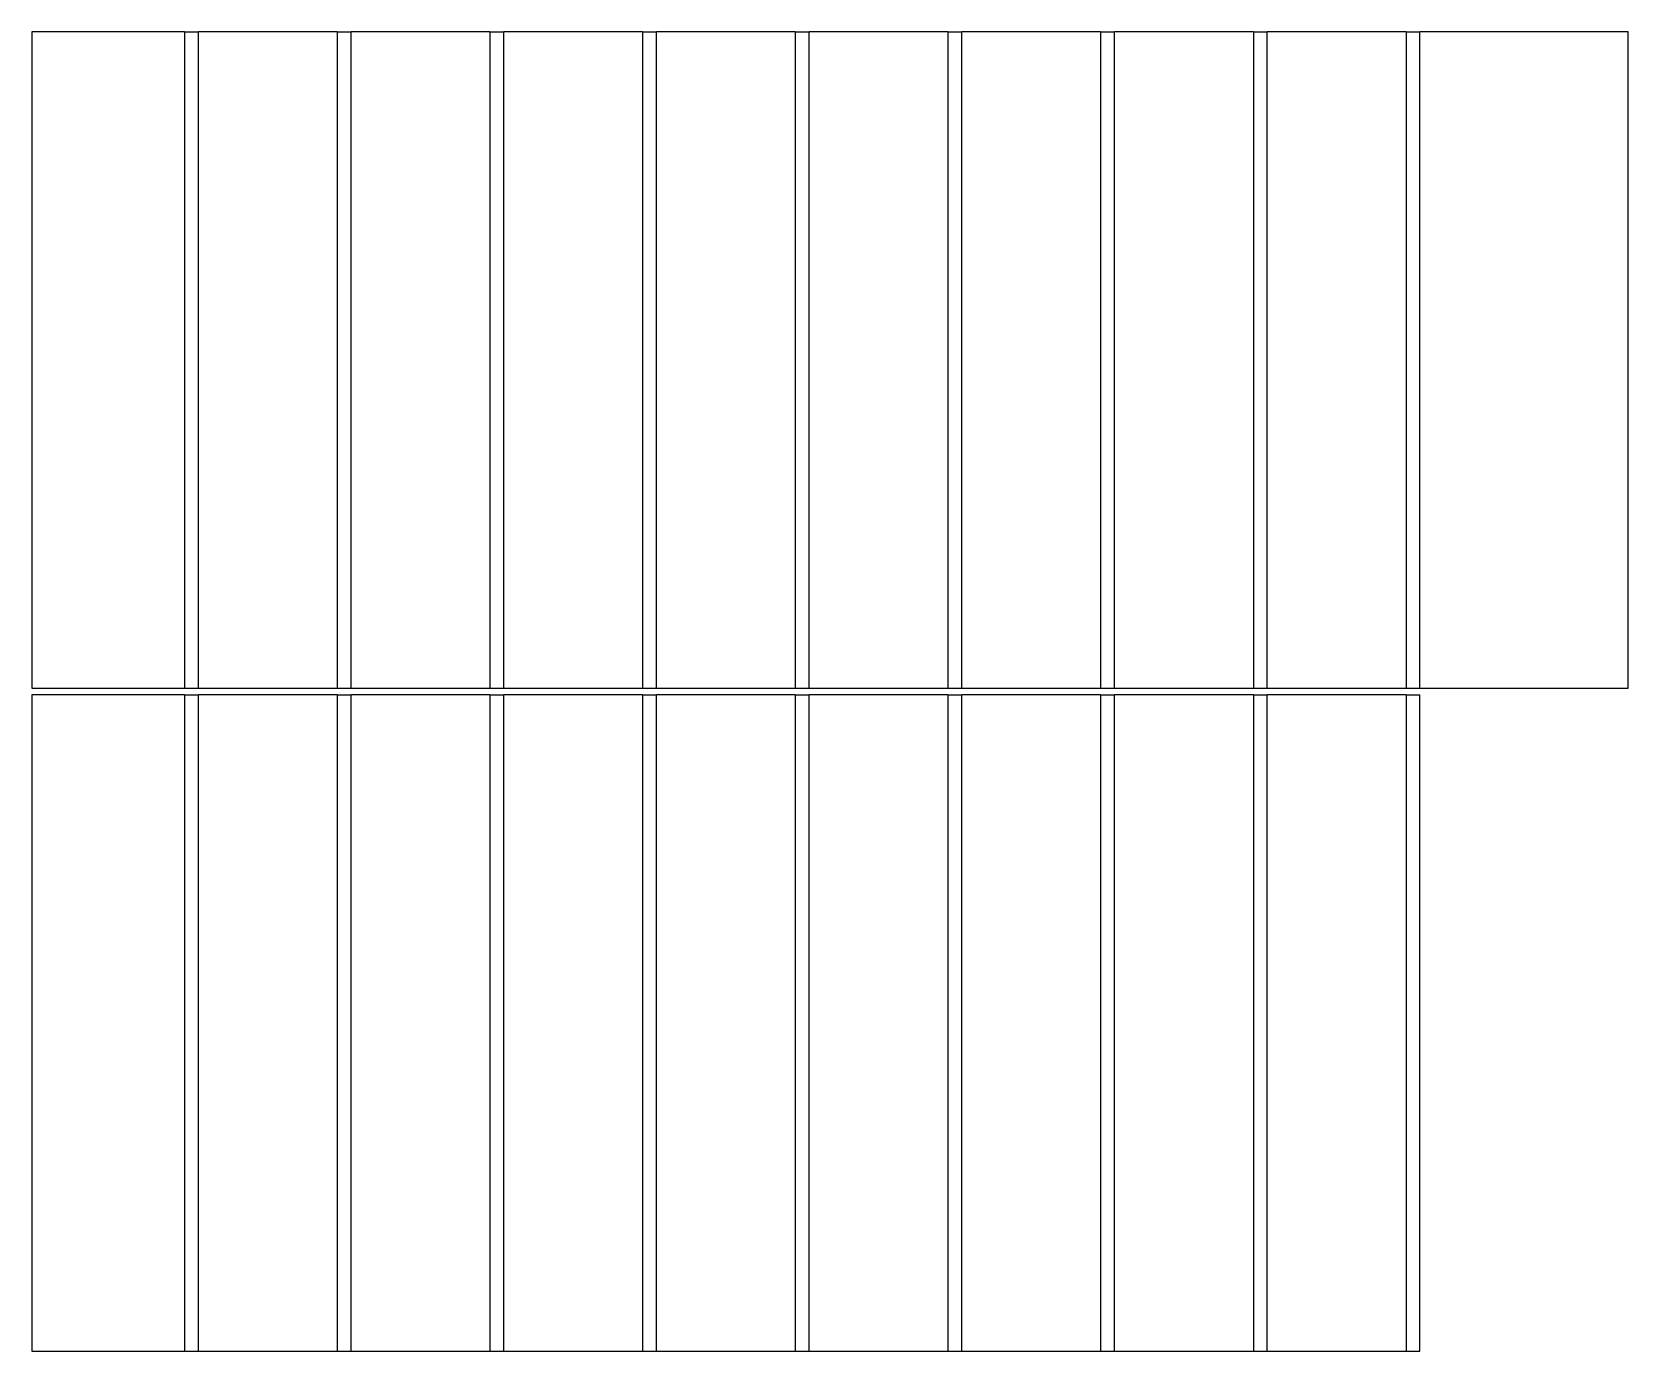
# Model space of a CAD drawing. Header units: millimetres. Extents: x 92 to 823, y 80 to 683.
import ezdxf

# ---------------------------------------------------------------- set-up
doc = ezdxf.new("R2010")
doc.units = ezdxf.units.MM

msp = doc.modelspace()

# ---------------------------------------------------------------- linework, layer by layer
at = {"color": 7, "linetype": 'Continuous', "lineweight": 25}
for p, q in [((92.33, 683.3), (92.33, 383.27)), ((162.18, 683.3), (92.33, 683.3)), ((162.18, 683.3), (162.18, 383.27)), ((162.18, 683.3), (168.53, 683.3)), ((168.53, 383.27), (168.53, 683.3)), ((232.03, 683.3), (168.53, 683.3)), ((232.03, 683.3), (232.03, 383.27)), ((232.03, 683.3), (238.38, 683.3)), ((238.38, 383.27), (238.38, 683.3)), ((301.88, 683.3), (238.38, 683.3)), ((301.88, 683.3), (301.88, 383.27)), ((301.88, 683.3), (308.23, 683.3)), ((308.23, 383.27), (308.23, 683.3)), ((371.73, 683.3), (308.23, 683.3)), ((371.73, 683.3), (371.73, 383.27)), ((371.73, 683.3), (378.08, 683.3)), ((378.08, 383.27), (378.08, 683.3)), ((441.58, 683.3), (378.08, 683.3)), ((441.58, 683.3), (441.58, 383.27)), ((441.58, 683.3), (447.93, 683.3)), ((447.93, 383.27), (447.93, 683.3)), ((511.43, 683.3), (447.93, 683.3)), ((511.43, 683.3), (511.43, 383.27)), ((511.43, 683.3), (517.78, 683.3)), ((517.78, 383.27), (517.78, 683.3)), ((581.28, 683.3), (517.78, 683.3)), ((581.28, 683.3), (581.28, 383.27)), ((581.28, 683.3), (587.63, 683.3)), ((587.63, 383.27), (587.63, 683.3)), ((651.13, 683.3), (587.63, 683.3)), ((651.13, 683.3), (651.13, 383.27)), ((651.13, 683.3), (657.48, 683.3)), ((657.48, 383.27), (657.48, 683.3)), ((720.98, 683.3), (657.48, 683.3)), ((720.98, 683.3), (720.98, 383.27)), ((720.98, 683.3), (727.33, 683.3)), ((727.33, 383.27), (727.33, 683.3)), ((822.58, 683.3), (727.33, 683.3)), ((822.58, 383.27), (822.58, 683.3)), ((92.33, 383.27), (162.18, 383.27)), ((92.33, 380.09), (92.33, 80.06)), ((162.18, 380.09), (92.33, 380.09)), ((162.18, 383.27), (168.53, 383.27)), ((162.18, 380.09), (162.18, 80.06)), ((162.18, 380.09), (168.53, 380.09)), ((168.53, 383.27), (232.03, 383.27)), ((232.03, 380.09), (168.53, 380.09)), ((168.53, 80.06), (168.53, 380.09)), ((232.03, 383.27), (238.38, 383.27)), ((232.03, 380.09), (232.03, 80.06)), ((232.03, 380.09), (238.38, 380.09)), ((238.38, 383.27), (301.88, 383.27)), ((301.88, 380.09), (238.38, 380.09)), ((238.38, 80.06), (238.38, 380.09)), ((301.88, 383.27), (308.23, 383.27)), ((301.88, 380.09), (301.88, 80.06)), ((301.88, 380.09), (308.23, 380.09)), ((308.23, 383.27), (371.73, 383.27)), ((308.23, 80.06), (308.23, 380.09)), ((371.73, 380.09), (308.23, 380.09)), ((371.73, 383.27), (378.08, 383.27)), ((371.73, 380.09), (371.73, 80.06)), ((371.73, 380.09), (378.08, 380.09)), ((378.08, 383.27), (441.58, 383.27)), ((378.08, 80.06), (378.08, 380.09)), ((441.58, 380.09), (378.08, 380.09)), ((441.58, 383.27), (447.93, 383.27)), ((441.58, 380.09), (441.58, 80.06)), ((441.58, 380.09), (447.93, 380.09)), ((447.93, 383.27), (511.43, 383.27)), ((511.43, 380.09), (447.93, 380.09)), ((447.93, 80.06), (447.93, 380.09)), ((511.43, 383.27), (517.78, 383.27)), ((511.43, 380.09), (511.43, 80.06)), ((511.43, 380.09), (517.78, 380.09)), ((517.78, 383.27), (581.28, 383.27)), ((581.28, 380.09), (517.78, 380.09)), ((517.78, 80.06), (517.78, 380.09)), ((581.28, 383.27), (587.63, 383.27)), ((581.28, 380.09), (581.28, 80.06)), ((581.28, 380.09), (587.63, 380.09)), ((587.63, 383.27), (651.13, 383.27)), ((651.13, 380.09), (587.63, 380.09)), ((587.63, 80.06), (587.63, 380.09)), ((651.13, 383.27), (657.48, 383.27)), ((651.13, 380.09), (651.13, 80.06)), ((651.13, 380.09), (657.48, 380.09)), ((657.48, 383.27), (720.98, 383.27)), ((720.98, 380.09), (657.48, 380.09)), ((657.48, 80.06), (657.48, 380.09)), ((720.98, 383.27), (727.33, 383.27)), ((720.98, 380.09), (720.98, 80.06)), ((720.98, 380.09), (727.33, 380.09)), ((727.33, 383.27), (822.58, 383.27)), ((727.33, 80.06), (727.33, 380.09)), ((92.33, 80.06), (162.18, 80.06)), ((162.18, 80.06), (168.53, 80.06)), ((168.53, 80.06), (232.03, 80.06)), ((232.03, 80.06), (238.38, 80.06)), ((238.38, 80.06), (301.88, 80.06)), ((301.88, 80.06), (308.23, 80.06)), ((308.23, 80.06), (371.73, 80.06)), ((371.73, 80.06), (378.08, 80.06)), ((378.08, 80.06), (441.58, 80.06)), ((441.58, 80.06), (447.93, 80.06)), ((447.93, 80.06), (511.43, 80.06)), ((511.43, 80.06), (517.78, 80.06)), ((517.78, 80.06), (581.28, 80.06)), ((581.28, 80.06), (587.63, 80.06)), ((587.63, 80.06), (651.13, 80.06)), ((651.13, 80.06), (657.48, 80.06)), ((657.48, 80.06), (720.98, 80.06)), ((720.98, 80.06), (727.33, 80.06))]:
    msp.add_line(p, q, dxfattribs=at)

doc.saveas('drawing.dxf')
